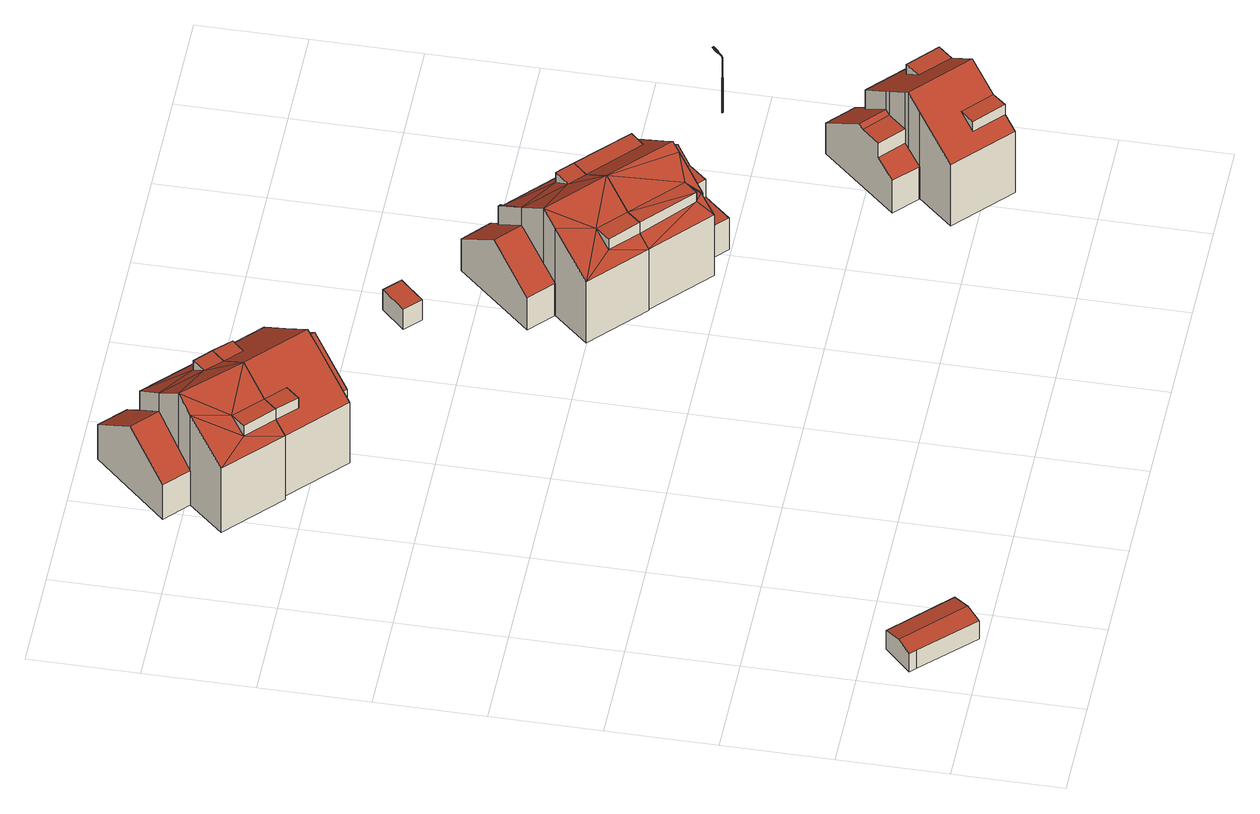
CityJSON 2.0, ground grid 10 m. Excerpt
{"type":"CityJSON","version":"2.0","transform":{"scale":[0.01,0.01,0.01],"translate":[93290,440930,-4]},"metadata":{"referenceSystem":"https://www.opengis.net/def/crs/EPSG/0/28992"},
"CityObjects":{
"building1":{"type":"Building","attributes":{"yearOfConstruction":1935,"statusOmschr":"Pand in gebruik","aantalBouwlagen":1},"address":[{"CountryName":"Nederland","LocalityName":"Rotterdam"}],"geometry":[{"type":"Solid","lod":"2","boundaries":[[[[0,1,2,3,4]],[[5,3,2,6]],[[7,5,6,8]],[[9,10,7,8,11]],[[11,1,0,9]],[[10,4,3,5,7]],[[9,0,4,10]],[[11,8,6,2,1]]]],"semantics":{"surfaces":[{"type":"WallSurface"},{"type":"RoofSurface"},{"type":"GroundSurface"}],"values":[[0,0,0,0,0,1,1,2]]}}]},
"building2":{"type":"Building","attributes":{"yearOfConstruction":1935,"statusOmschr":"Pand in gebruik","hoogste_bouwlaag":2,"aantalBouwlagen":3,"laagste_bouwlaag":0,"typeOmschr":"half vrijstaand"},"address":[{"CountryName":"Nederland","LocalityName":"Rotterdam","ThoroughfareNumber":"6","ThoroughfareName":"Wilgenoord","PostalCode":"3054AW"}],"geometry":[{"type":"Solid","lod":"2","boundaries":[[[[12,13,14,15,16]],[[17,18,19,20,21]],[[22,23,24]],[[25,26,27]],[[28,29,30,31,32,33,34,13,12,35,36]],[[37,15,14,38]],[[38,39,40,37]],[[40,39,41,42,43]],[[17,42,41,18]],[[33,20,19,34]],[[44,17,21,45]],[[46,44,45,47]],[[15,46,47,16]],[[31,24,23,32]],[[35,26,25,36]],[[32,23,33]],[[22,21,23]],[[29,22,30]],[[23,21,20]],[[33,23,20]],[[22,45,21]],[[29,45,22]],[[27,45,29]],[[26,47,27]],[[26,16,47]],[[27,47,45]],[[28,27,29]],[[12,26,35]],[[12,16,26]],[[46,43,42,17,44]],[[37,40,43,46,15]],[[30,22,24,31]],[[36,25,27,28]],[[14,13,34,19,18,41,39,38]]]],"semantics":{"surfaces":[{"type":"WallSurface"},{"type":"RoofSurface"},{"type":"GroundSurface"}],"values":[[0,0,0,0,0,0,0,0,0,0,0,0,0,0,0,1,1,1,1,1,1,1,1,1,1,1,1,1,1,1,1,1,1,2]]}}]},
"building3":{"type":"Building","attributes":{"yearOfConstruction":1935,"statusOmschr":"Pand in gebruik","hoogste_bouwlaag":2,"aantalBouwlagen":3,"laagste_bouwlaag":0,"typeOmschr":"half vrijstaand"},"address":[{"CountryName":"Nederland","LocalityName":"Rotterdam","ThoroughfareNumber":"6","ThoroughfareName":"Wilgenoord","PostalCode":"3054AW"}],"geometry":[{"type":"Solid","lod":"2","boundaries":[[[[48,49,50,12,51]],[[52,53,54]],[[55,56,57]],[[58,33,59,60]],[[61,62,63,64]],[[65,66,61,64,67]],[[67,68,69,65]],[[68,49,48,69]],[[28,36,35,12,50,59,33,32,31,30,29]],[[53,31,32,54]],[[62,70,58,60,63]],[[71,70,62,72]],[[73,71,72,74]],[[51,73,74,48]],[[57,35,36,55]],[[29,30,52,54,32,33,58,70,71]],[[66,74,72,62,61]],[[65,69,48,74,66]],[[52,30,31,53]],[[55,36,28,56]],[[12,35,57,56,28,29,71,73,51]],[[67,64,63,60,59,50,49,68]]]],"semantics":{"surfaces":[{"type":"WallSurface"},{"type":"RoofSurface"},{"type":"GroundSurface"}],"values":[[0,0,0,0,0,0,0,0,0,0,0,0,0,0,0,1,1,1,1,1,1,2]]}}]},
"building4":{"type":"Building","attributes":{"yearOfConstruction":1935,"statusOmschr":"Pand in gebruik","hoogste_bouwlaag":0,"aantalBouwlagen":1,"laagste_bouwlaag":0,"typeOmschr":"onbekend"},"address":[{"CountryName":"Nederland","LocalityName":"Rotterdam"}],"geometry":[{"type":"Solid","lod":"2","boundaries":[[[[75,76,77,78]],[[76,79,80,77]],[[79,81,82,80]],[[81,75,78,82]],[[77,80,82,78]],[[75,81,79,76]]]],"semantics":{"surfaces":[{"type":"WallSurface"},{"type":"RoofSurface"},{"type":"GroundSurface"}],"values":[[0,0,0,0,1,2]]}}]},
"building5":{"type":"Building","attributes":{"yearOfConstruction":1935,"statusOmschr":"Pand in gebruik","hoogste_bouwlaag":2,"aantalBouwlagen":3,"laagste_bouwlaag":0,"typeOmschr":"half vrijstaand"},"address":[{"CountryName":"Nederland","LocalityName":"Rotterdam","ThoroughfareNumber":"4","ThoroughfareName":"Wilgenoord","PostalCode":"3054AW"}],"geometry":[{"type":"Solid","lod":"2","boundaries":[[[[83,84,85]],[[86,87,88]],[[89,90,91,92,93,94,95,96,97,98,99]],[[96,100,101,97]],[[102,103,101,100,104,105]],[[104,106,107,105]],[[106,108,109,107]],[[109,108,110,111,112]],[[113,111,110,114]],[[115,113,114,116]],[[94,117,118,95]],[[115,116,118,117,119]],[[120,115,119,121]],[[122,120,121,123]],[[124,122,123,125]],[[102,124,125,103]],[[92,85,84,93]],[[98,87,86,99]],[[93,84,94]],[[83,119,117]],[[83,117,84]],[[94,84,117]],[[90,83,91]],[[90,121,83]],[[83,121,119]],[[97,101,87]],[[87,123,88]],[[103,125,101]],[[125,123,101]],[[89,88,90]],[[97,87,98]],[[88,121,90]],[[88,123,121]],[[87,101,123]],[[122,112,111,113,115,120]],[[105,107,109,112,122,124,102]],[[91,83,85,92]],[[99,86,88,89]],[[104,100,96,95,118,116,114,110,108,106]]]],"semantics":{"surfaces":[{"type":"WallSurface"},{"type":"RoofSurface"},{"type":"GroundSurface"}],"values":[[0,0,0,0,0,0,0,0,0,0,0,0,0,0,0,0,0,0,1,1,1,1,1,1,1,1,1,1,1,1,1,1,1,1,1,1,1,1,2]]}}]},
"building6":{"type":"Building","attributes":{"yearOfConstruction":1935,"statusOmschr":"Pand in gebruik","hoogste_bouwlaag":2,"aantalBouwlagen":3,"laagste_bouwlaag":0,"typeOmschr":"half vrijstaand"},"address":[{"CountryName":"Nederland","LocalityName":"Rotterdam","ThoroughfareNumber":"3","ThoroughfareName":"Wilgenoord","PostalCode":"3054AW"}],"geometry":[{"type":"Solid","lod":"2","boundaries":[[[[126,127,128,97,129]],[[130,131,132]],[[133,134,135]],[[136,137,138,139]],[[137,127,126,138]],[[89,99,98,97,128,140,94,93,92,91,90]],[[141,94,140,142]],[[143,141,142,144]],[[145,146,143,144,147,148]],[[149,148,147,150]],[[151,152,153,149,150,136,139,154]],[[152,155,156,153]],[[131,92,93,132]],[[157,126,129,158]],[[155,159,146,145,156]],[[160,161,162,163]],[[161,159,155,162]],[[158,164,165,157]],[[164,160,163,165]],[[135,98,99,133]],[[130,91,131]],[[131,91,92]],[[132,94,141]],[[132,93,94]],[[159,130,146]],[[161,90,159]],[[130,90,91]],[[130,143,146]],[[159,90,130]],[[143,132,141]],[[130,132,143]],[[153,156,145,148,149]],[[151,163,162,155,152]],[[129,97,98,135,134,89,90,161,160,164,158]],[[138,126,157,165,154,139]],[[154,165,163,151]],[[133,99,89,134]],[[136,150,147,144,142,140,128,127,137]]]],"semantics":{"surfaces":[{"type":"WallSurface"},{"type":"RoofSurface"},{"type":"GroundSurface"}],"values":[[0,0,0,0,0,0,0,0,0,0,0,0,0,0,0,0,0,0,0,0,1,1,1,1,1,1,1,1,1,1,1,1,1,1,1,1,1,2]]}}]},
"building7":{"type":"Building","attributes":{"yearOfConstruction":1935,"statusOmschr":"Pand in gebruik","hoogste_bouwlaag":2,"aantalBouwlagen":3,"laagste_bouwlaag":0,"typeOmschr":"half vrijstaand"},"address":[{"CountryName":"Nederland","LocalityName":"Rotterdam","ThoroughfareNumber":"2","ThoroughfareName":"Wilgenoord","PostalCode":"3054AW"}],"geometry":[{"type":"Solid","lod":"2","boundaries":[[[[166,167,168]],[[169,170,171]],[[172,173,174,175]],[[176,177,178,179,180,172,175,181,182,183,184]],[[185,186,187,188]],[[188,189,190,185]],[[191,190,189,192,193,194,195,196]],[[197,193,192,198]],[[199,197,198,200]],[[182,181,187,186,201]],[[186,202,203,201]],[[183,167,166,184]],[[179,171,170,180]],[[204,195,194,205]],[[199,200,174,173,206]],[[204,205,207,208,209]],[[210,211,212,213]],[[202,210,213,203]],[[207,199,206,208]],[[211,204,209,212]],[[207,205,194,193,197,199]],[[210,191,196,211]],[[185,190,191,210,202,186]],[[182,201,203,213,212,209,208,177,176,168,167,183]],[[184,166,168,176]],[[178,169,171,179]],[[169,178,177,208,206,173,172,180,170]],[[211,196,195,204]],[[188,187,181,175,174,200,198,192,189]]]],"semantics":{"surfaces":[{"type":"WallSurface"},{"type":"RoofSurface"},{"type":"GroundSurface"}],"values":[[0,0,0,0,0,0,0,0,0,0,0,0,0,0,0,0,0,0,0,0,1,1,1,1,1,1,1,1,2]]}}]},
"cityfurniture1":{"type":"CityFurniture","attributes":{"Lichtpunttype":"Straatverlichting","Brondatum":"12-06-2019","Buurt_nummer":"62","Masttype":"MAST 6M LPH 6M ST VERJ D89 B1","Lamptype":"SON PRO E 50W E27","Buurtnaam":"Hillegersberg Noord","Nummer":"4","Geplaatst_op":"01-01-1998","Wijknummer":"6","Nivo":"0","Datum_laatste_mutatie":"07-06-2019","Straatnaam":"Wilgenoord","Thema":"Lichtmasten","Beheerobject":"23442/OVL-004","Armatuurtype":"490 SGS 203 1X SON 50W <NB>","Objecthoogte":"6","Klasse":"Tertiaire weg","Wijknaam":"Hillegersberg-Schiebroek"},"geometry":[{"type":"MultiSurface","lod":"2","boundaries":[[[214,215,216,217]],[[218,214,217,219]],[[220,218,219,221]],[[222,220,221,223]],[[224,222,223,225]],[[226,224,225,227]],[[228,226,227,229]],[[230,228,229,231]],[[232,230,231,233]],[[234,232,233,235]],[[236,234,235,237]],[[238,236,237,239]],[[240,238,239,241]],[[242,240,241,243]],[[244,242,243,245]],[[246,244,245,247]],[[248,246,247,249]],[[250,248,249,251]],[[252,250,251,253]],[[254,252,253,255]],[[256,254,255,257]],[[215,256,257,216]],[[256,215,214,218,220,222,224,226,228,230,232,234,236,238,240,242,244,246,248,250,252,254]]]}]},
"cityfurniture2":{"type":"CityFurniture","attributes":{"Lichtpunttype":"Straatverlichting","Brondatum":"12-06-2019","Buurt_nummer":"62","Masttype":"MAST 6M LPH 6M ST VERJ D89 B1","Lamptype":"SON PRO E 50W E27","Buurtnaam":"Hillegersberg Noord","Nummer":"4","Geplaatst_op":"01-01-1998","Wijknummer":"6","Nivo":"0","Datum_laatste_mutatie":"07-06-2019","Straatnaam":"Wilgenoord","Thema":"Lichtmasten","Beheerobject":"23442/OVL-004","Armatuurtype":"490 SGS 203 1X SON 50W <NB>","Objecthoogte":"6","Klasse":"Tertiaire weg","Wijknaam":"Hillegersberg-Schiebroek"},"geometry":[{"type":"MultiSurface","lod":"2","boundaries":[[[258,259,260]],[[261,262,263,264]],[[265,266,267]],[[268,262,261,269]],[[264,263,270]],[[271,272,273,274]],[[275,276,268,269]],[[277,278,279,280,281]],[[259,282,283,284]],[[285,286,287,288]],[[289,278,277,290]],[[282,291,283]],[[281,286,285]],[[292,293,294]],[[265,295,266]],[[296,289,290,297]],[[298,299,300,301]],[[294,302,295]],[[291,303,304,305]],[[303,265,304]],[[272,298,301,273]],[[279,271,286]],[[281,280,279,286]],[[303,294,265]],[[294,295,265]],[[302,269,261,306]],[[283,291,305]],[[286,271,274]],[[262,281,307]],[[289,308,309,310]],[[282,303,291]],[[311,264,270,312]],[[302,306,295]],[[284,283,305,313]],[[307,288,314]],[[263,307,314]],[[308,259,284,315]],[[292,294,303]],[[263,314,270]],[[307,285,288]],[[316,311,312,317]],[[265,267,318]],[[313,305,319,299]],[[281,285,307]],[[305,304,320,319]],[[286,274,287]],[[295,306,311,316]],[[266,321,322]],[[266,316,317,321]],[[295,316,266]],[[323,324,325]],[[326,313,298,272]],[[306,261,311]],[[308,315,309]],[[327,328,329,330]],[[262,307,263]],[[331,332,333,334]],[[335,260,259,308]],[[279,272,271]],[[279,326,272]],[[282,292,303]],[[336,337,275,338]],[[328,339,340,329]],[[258,282,259]],[[341,342,337,336]],[[334,333,343,293]],[[304,265,318,320]],[[261,264,311]],[[313,299,298]],[[333,336,338,343]],[[344,345,346]],[[296,335,308,289]],[[347,290,277]],[[348,349,281,262]],[[339,344,350,340]],[[351,352,347]],[[268,348,262]],[[338,269,302]],[[289,310,278]],[[258,353,282]],[[330,329,354,355]],[[293,343,302,294]],[[356,323,357]],[[347,349,348]],[[345,358,346]],[[343,338,302]],[[344,346,350]],[[352,297,290,347]],[[351,347,276]],[[278,310,279]],[[359,331,334,360]],[[353,361,282]],[[361,292,282]],[[276,348,268]],[[347,277,349]],[[309,315,313,326]],[[315,284,313]],[[309,326,279]],[[349,277,281]],[[338,275,269]],[[361,360,292]],[[276,347,348]],[[310,309,279]],[[362,363,364]],[[365,366,363]],[[367,368,369,370]],[[356,371,323]],[[372,373,371,356]],[[374,375,376,377]],[[378,379,380,381]],[[382,383,384,385]],[[386,362,364]],[[383,387,388,384]],[[387,389,390,388]],[[379,374,377,380]],[[391,351,337]],[[375,382,385,376]],[[392,393,394]],[[362,365,363]],[[365,395,366]],[[396,397,344,339]],[[355,354,297,352]],[[366,370,398]],[[345,399,356,358]],[[342,400,391,337]],[[401,392,394,402]],[[403,367,370,366,395]],[[404,405,364]],[[396,339,328]],[[373,364,405,371]],[[406,372,356]],[[407,408,391,400,342,409]],[[397,410,345]],[[337,351,276]],[[406,356,399,345,410]],[[411,328,327]],[[276,275,337]],[[369,411,327,412]],[[325,324,361,353]],[[323,413,359,324]],[[397,345,344]],[[391,355,352,351]],[[371,405,413,323]],[[414,415,416]],[[404,413,405]],[[417,409,342,341]],[[258,260,418]],[[415,419,417]],[[413,416,331,359]],[[364,414,404]],[[415,417,416]],[[363,366,419,415]],[[366,398,419]],[[364,363,415,414]],[[419,398,409,417]],[[420,421,335,296]],[[404,414,416,413]],[[416,332,331]],[[329,340,420]],[[346,358,418,422]],[[421,422,335]],[[346,422,421]],[[350,346,421]],[[416,417,341,332]],[[293,292,360]],[[332,341,336,333]],[[324,359,360,361]],[[360,334,293]],[[422,418,260,335]],[[340,350,421,420]],[[325,353,258]],[[412,423,408]],[[423,330,355]],[[408,407,409,398]],[[369,412,424]],[[357,323,325]],[[370,369,424,398]],[[418,325,258]],[[356,357,358]],[[398,424,408]],[[412,327,330,423]],[[358,357,325,418]],[[424,412,408]],[[408,423,355,391]],[[319,425,426]],[[267,266,322]],[[287,274,427,428]],[[322,429,430]],[[299,319,426]],[[402,394,373]],[[288,287,428,431]],[[317,312,432]],[[314,433,434]],[[394,364,373]],[[299,426,300]],[[314,288,431,433]],[[270,435,436]],[[312,270,436,432]],[[270,314,434,435]],[[389,437,390]],[[386,364,394]],[[377,376,438]],[[439,440,397,396]],[[274,273,441,427]],[[438,442,411,369]],[[440,443,397]],[[377,438,368]],[[273,444,441]],[[380,377,368,367]],[[385,384,439,445]],[[273,301,446,444]],[[447,448,443,449]],[[390,449,443]],[[448,447,406,410,443]],[[443,410,397]],[[442,445,411]],[[376,442,438]],[[384,388,440,439]],[[376,385,445,442]],[[300,426,450,446]],[[447,451,372,406]],[[449,451,447]],[[452,378,381,453]],[[437,454,449,390]],[[451,402,372]],[[402,373,372]],[[388,390,440]],[[367,403,395,380]],[[449,401,402,451]],[[455,452,456,457]],[[452,453,456]],[[390,443,440]],[[381,380,395,365]],[[458,459,392,401]],[[393,457,386,394]],[[453,381,365,362]],[[459,393,392]],[[458,401,449]],[[445,439,396]],[[420,354,329]],[[456,453,362]],[[459,455,457,393]],[[420,296,297,354]],[[454,458,449]],[[457,456,362,386]],[[368,438,369]],[[460,383,382,461]],[[462,432,436,435,434,433,431,428,427,441,444,446,450,463,430,429]],[[426,425,463,450]],[[461,382,375,464]],[[445,396,465,411]],[[425,466,430,463]],[[467,468,379,378]],[[465,396,328,411]],[[469,389,387,470]],[[232,467,471]],[[246,461,460,472]],[[470,387,383,460]],[[473,464,375,374]],[[468,473,374,379]],[[474,475,476,477]],[[478,479,230]],[[437,389,469,480]],[[467,378,452,479]],[[473,468,467,479,481,476,475,482,480,469,470,460,461,464]],[[454,437,480,482]],[[477,476,483]],[[455,459,476,481]],[[476,459,458,475]],[[476,481,226,483]],[[479,452,455,481]],[[458,454,482,475]],[[484,482,485]],[[486,468,473,487]],[[472,460,470,488]],[[485,482,475,489]],[[490,475,474]],[[230,479,467,232]],[[491,469,480,492]],[[492,480,482,484]],[[487,473,240]],[[242,464,244]],[[489,475,490]],[[240,473,464,242]],[[471,467,468,493]],[[246,494,461]],[[488,470,469,491]],[[244,464,461,494]],[[486,493,468]],[[226,481,479,478]],[[322,321,462,429]],[[321,317,432,462]],[[318,267,322,466]],[[301,300,446]],[[320,318,466,425]],[[319,320,425]],[[466,322,430]],[[495,496,497,498]],[[499,500,501]],[[502,503,504]],[[505,506,507]],[[508,509,510]],[[511,512,513]],[[498,497,514]],[[515,501,516]],[[517,518,519]],[[515,516,520]],[[521,522,523,524]],[[525,504,526,517,527,528,529,530]],[[519,518,531,532,514,497,513,533]],[[526,517,519,533]],[[534,505,520,516]],[[520,535,536,537,529,528,527,517,526,502,499,501,515]],[[528,529,532,531]],[[512,505,534]],[[512,538,539]],[[505,508,496,495]],[[535,540,536]],[[511,541,542]],[[543,511,542,544,508,510,545]],[[546,508,544]],[[499,502,547,500]],[[517,527,531,518]],[[495,498,505]],[[537,540,530]],[[530,548,549,540]],[[502,526,533,547]],[[495,505,512,513,496]],[[512,511,543,545,510,508,505]],[[523,517,527,524]],[[530,537,529]],[[550,512,538]],[[549,535,520]],[[512,539,505]],[[506,505,512]],[[501,503,499]],[[540,535,549]],[[536,535,551,552]],[[509,507,506,550,538,539]],[[540,537,536]],[[537,536,552,553]],[[512,511,538]],[[505,509,508]],[[554,501,515]],[[538,511,543]],[[555,504,503,554]],[[506,512,550]],[[509,505,539]],[[503,501,554]],[[504,502,526]],[[542,544,546,528,527,517,541]],[[505,507,509]],[[501,500,547,533,513,534,516]],[[508,510,545,543,511,513,496]],[[527,528,531]],[[496,513,497]],[[555,548,530,525,504]],[[512,534,513]],[[537,553,529]],[[548,555,554,515,520,549]],[[509,539,538,543,545,510]],[[503,502,499]],[[498,514,532,529,553,552,551,520,505]],[[535,520,551]],[[556,557,558,559]],[[559,518,531,558]],[[559,558,560]],[[561,562,541,517,518,559]],[[563,557,556,522]],[[546,544,564,560,565,528]],[[558,531,565,560]],[[561,564,544,562]],[[558,557,563,566,528,531]],[[559,560,564,561]],[[517,523,522,556,559,518]]]}]}
},
"vertices":[
[317,799,362],[317,799,144],[72,554,144],[72,554,355],[185,667,401],[125,501,355],[125,501,144],[582,40,355],[582,40,144],[828,298,362],[697,160,401],[828,298,144],
[2002,7015,923],[2002,7015,182],[1515,7468,182],[1515,7468,703],[1515,7468,925],[977,6933,583],[977,6933,182],[688,6613,182],[688,6613,928],[977,6933,1226],[1142,6604,1130],[1029,6482,1019],[1029,6482,1133],[1752,7047,1133],[1752,7047,1025],[1646,6932,1132],[1794,6794,1133],[1595,6583,1335],[1394,6370,1132],[1280,6249,1138],[1280,6249,1016],[1188,6151,923],[1188,6151,182],[1902,6909,1024],[1902,6909,1136],[1634,7595,580],[1634,7595,182],[1401,7811,182],[1401,7811,584],[762,7131,182],[762,7131,585],[1082,7472,915],[1101,7056,706],[1101,7056,1347],[1308,7262,911],[1308,7262,1127],
[2487,6567,713],[2487,6567,223],[2002,7015,223],[2487,6567,924],[1569,6206,1129],[1455,6084,1135],[1455,6084,1016],[2053,6762,1134],[1950,6651,1131],[2053,6762,1028],[1692,5685,926],[1188,6151,223],[1692,5685,223],[2204,5800,585],[1986,6000,584],[1986,6000,223],[2204,5800,223],[2837,6478,583],[2518,6136,907],[2837,6478,223],[2604,6695,223],[2604,6695,594],[1986,6000,1224],[2093,6122,1336],[2093,6122,698],[2296,6351,1124],[2296,6351,912],
[3534,5391,238],[3743,5607,238],[3743,5607,472],[3534,5391,472],[3599,5746,238],[3599,5746,472],[3390,5530,238],[3390,5530,472],
[3981,3970,1128],[3866,3843,1012],[3866,3843,1132],[4603,4432,1134],[4603,4432,1015],[4485,4303,1130],[4626,4173,1131],[4429,3960,1334],[4229,3744,1130],[4113,3618,1137],[4113,3618,1011],[4025,3523,922],[4025,3523,209],[4831,4395,209],[4831,4395,920],[4745,4302,1009],[4745,4302,1135],[4349,4838,209],[4349,4838,921],[4375,4866,675],[4375,4866,894],[4466,4966,209],[4466,4966,579],[4455,4976,209],[4455,4976,579],[4230,5182,209],[4230,5182,576],[3604,4496,209],[3604,4496,581],[3917,4839,907],[3816,4303,582],[3816,4303,209],[3823,4296,582],[3823,4296,209],[3529,3976,924],[3529,3976,209],[3823,4296,1225],[3930,4415,694],[3930,4415,1336],[4135,4641,909],[4135,4641,1123],[4354,4884,676],[4354,4884,894],
[5327,3947,702],[5327,3947,222],[4831,4395,222],[5327,3947,919],[4683,3328,1129],[4577,3212,1130],[4577,3212,1023],[5197,3886,1131],[5085,3765,1127],[5197,3886,1011],[5679,3858,222],[5442,4073,222],[5442,4073,580],[5679,3858,576],[4025,3523,222],[4540,3054,925],[4540,3054,222],[4658,3184,1046],[4658,3184,222],[4667,3176,596],[4667,3176,1046],[4875,2984,222],[4875,2984,590],[5049,3173,590],[5049,3173,222],[5252,3393,790],[5099,3227,791],[5099,3227,591],[5364,3516,907],[4890,3419,791],[4890,3419,597],[5353,3922,702],[5353,3922,920],[4890,3419,1275],[5042,3586,1238],[4947,3483,1334],[4947,3483,791],[5042,3586,791],[5157,3708,1121],[5157,3708,908],
[6460,1740,1129],[6460,1740,1015],[6345,1613,1130],[5964,1176,1130],[5855,1055,1019],[5855,1055,1132],[6021,721,924],[5509,1184,926],[5509,1184,213],[6021,721,213],[6607,1377,1131],[6414,1161,1332],[6221,944,1131],[6113,824,1135],[6113,824,1020],[6812,1606,213],[6812,1606,918],[6721,1504,1013],[6721,1504,1132],[6439,2178,573],[6323,2049,698],[6323,2049,213],[6439,2178,213],[6204,2391,213],[6204,2391,572],[5890,2043,909],[5583,1704,213],[5583,1704,589],[5712,1847,716],[5712,1847,878],[5860,2010,876],[5787,1513,583],[5787,1513,213],[5798,1503,583],[5798,1503,213],[6323,2049,920],[6303,2067,698],[6303,2067,921],[5931,1655,879],[5931,1655,717],[5798,1503,1223],[5903,1624,689],[5903,1624,1334],[5931,1655,1305],[6107,1850,908],[6079,1818,877],[6079,1818,1152],[6107,1850,1123],
[6739,3385,231],[6740,3386,231],[6740,3386,31],[6739,3385,31],[6738,3383,231],[6738,3383,31],[6738,3382,231],[6738,3382,31],[6738,3381,231],[6738,3381,31],[6739,3379,231],[6739,3379,31],[6740,3378,231],[6740,3378,31],[6742,3377,231],[6742,3377,31],[6743,3377,231],[6743,3377,31],[6744,3377,231],[6744,3377,31],[6745,3378,231],[6745,3378,31],[6746,3379,231],[6746,3379,31],[6747,3379,231],[6747,3379,31],[6748,3381,231],[6748,3381,31],[6748,3382,231],[6748,3382,31],[6748,3383,231],[6748,3383,31],[6747,3385,231],[6747,3385,31],[6746,3385,231],[6746,3385,31],[6745,3386,231],[6745,3386,31],[6744,3387,231],[6744,3387,31],[6743,3387,231],[6743,3387,31],[6742,3387,231],[6742,3387,31],
[6746,3387,675],[6747,3389,676],[6746,3388,674],[6752,3389,679],[6752,3389,678],[6754,3390,679],[6754,3390,680],[6750,3390,680],[6752,3391,681],[6752,3392,681],[6751,3387,677],[6751,3387,678],[6755,3392,680],[6752,3392,677],[6752,3393,678],[6753,3394,678],[6754,3394,678],[6750,3386,677],[6750,3386,676],[6751,3389,676],[6750,3389,676],[6751,3391,677],[6752,3391,677],[6752,3390,677],[6747,3388,677],[6748,3390,678],[6748,3390,677],[6753,3391,678],[6753,3392,677],[6754,3393,678],[6755,3393,678],[6749,3388,675],[6750,3388,675],[6748,3389,678],[6747,3387,678],[6748,3386,678],[6749,3388,679],[6751,3389,680],[6748,3387,673],[6749,3387,673],[6751,3393,678],[6751,3393,679],[6752,3395,679],[6753,3394,679],[6750,3387,679],[6748,3389,679],[6750,3391,680],[6749,3391,679],[6752,3389,680],[6754,3391,678],[6748,3389,675],[6749,3390,676],[6750,3390,676],[6753,3390,680],[6755,3392,681],[6750,3391,678],[6755,3392,679],[6749,3390,677],[6753,3391,681],[6754,3392,681],[6751,3392,681],[6751,3393,680],[6751,3392,680],[6754,3393,682],[6753,3393,682],[6744,3384,672],[6745,3385,674],[6745,3386,674],[6750,3391,677],[6747,3384,669],[6746,3384,669],[6747,3385,670],[6747,3384,670],[6746,3384,674],[6746,3383,674],[6747,3384,676],[6747,3385,676],[6747,3388,674],[6748,3384,676],[6749,3385,675],[6749,3386,677],[6746,3385,669],[6746,3385,670],[6747,3383,674],[6748,3383,674],[6749,3386,678],[6745,3385,669],[6744,3385,669],[6745,3386,671],[6750,3387,675],[6751,3388,677],[6751,3388,676],[6746,3386,670],[6749,3385,674],[6749,3386,674],[6746,3387,676],[6748,3386,672],[6748,3385,672],[6743,3384,670],[6744,3385,672],[6744,3385,671],[6745,3384,674],[6746,3385,676],[6746,3386,676],[6743,3380,666],[6744,3381,668],[6743,3381,668],[6744,3380,666],[6745,3381,668],[6745,3381,665],[6746,3381,665],[6746,3382,667],[6746,3381,668],[6743,3383,670],[6742,3383,668],[6742,3382,668],[6745,3381,661],[6745,3382,661],[6745,3382,663],[6745,3381,663],[6744,3380,661],[6745,3380,661],[6745,3380,663],[6744,3380,663],[6745,3383,661],[6744,3383,661],[6744,3383,663],[6745,3383,663],[6743,3381,666],[6744,3384,661],[6744,3384,663],[6743,3384,661],[6743,3384,663],[6748,3384,673],[6742,3381,663],[6742,3381,664],[6742,3381,666],[6745,3380,666],[6745,3384,667],[6744,3384,667],[6746,3382,670],[6743,3385,669],[6748,3383,673],[6742,3382,663],[6742,3382,666],[6745,3381,666],[6744,3382,670],[6743,3382,670],[6743,3384,668],[6747,3383,672],[6747,3383,671],[6747,3382,672],[6743,3384,667],[6746,3383,667],[6747,3383,669],[6744,3383,672],[6744,3381,670],[6745,3381,670],[6745,3382,672],[6746,3382,672],[6745,3386,673],[6746,3381,670],[6747,3386,672],[6746,3387,672],[6746,3387,673],[6747,3384,671],[6747,3382,669],[6752,3394,681],[6752,3394,680],[6793,3438,689],[6794,3438,689],[6793,3438,692],[6792,3438,692],[6794,3437,689],[6794,3437,692],[6794,3437,690],[6795,3437,690],[6795,3437,691],[6794,3436,691],[6743,3383,661],[6746,3382,665],[6745,3384,665],[6744,3384,665],[6793,3439,689],[6746,3383,665],[6743,3384,665],[6792,3439,689],[6745,3383,665],[6792,3439,690],[6742,3383,665],[6743,3383,665],[6742,3383,663],[6792,3439,691],[6742,3383,666],[6743,3380,661],[6743,3380,663],[6742,3383,661],[6742,3380,661],[6743,3380,664],[6742,3380,664],[6742,3382,661],[6742,3381,661],[6744,3383,634],[6745,3383,634],[6793,3437,692],[6792,3439,692],[6745,3382,634],[6746,3384,667],[6753,3394,681],[6744,3380,634],[6745,3380,634],[6743,3384,634],[6744,3384,634],[6745,3377,231],[6746,3386,231],[6745,3381,634],[6739,3381,231],[6742,3382,634],[6742,3381,634],[6739,3380,231],[6741,3377,231],[6743,3380,634],[6743,3383,634],[6742,3380,634],[6742,3383,634],[6740,3379,231],[6741,3386,231],[6740,3385,231],[6747,3378,231],[6748,3380,231],[6744,3386,231],[6739,3384,231],[6739,3383,231],[6743,3386,231],[6742,3386,231],[6746,3378,231],[6747,3384,231],[6796,3430,688],[6793,3427,688],[6793,3426,688],[6796,3429,688],[6804,3461,692],[6803,3461,692],[6822,3482,697],[6785,3439,687],[6807,3459,683],[6788,3437,678],[6835,3474,698],[6789,3433,696],[6790,3432,696],[6794,3428,692],[6791,3430,694],[6791,3430,692],[6783,3437,692],[6824,3483,698],[6782,3436,688],[6793,3426,687],[6824,3483,697],[6824,3484,697],[6784,3435,687],[6784,3435,686],[6783,3435,686],[6835,3474,697],[6792,3428,683],[6784,3435,683],[6784,3435,684],[6792,3428,684],[6791,3435,678],[6782,3436,687],[6791,3428,687],[6792,3428,687],[6793,3427,687],[6794,3433,678],[6791,3428,686],[6793,3426,686],[6782,3436,686],[6824,3484,698],[6833,3472,697],[6814,3451,692],[6796,3430,687],[6786,3435,694],[6789,3433,694],[6812,3454,683],[6784,3435,688],[6783,3435,692],[6786,3435,692],[6791,3428,692],[6788,3432,692],[6792,3428,688],[6785,3440,687],[6831,3475,687],[6831,3475,689],[6788,3434,696],[6834,3472,697],[6815,3451,692],[6796,3429,687],[6826,3480,689],[6826,3480,687],[6776,3427,682],[6784,3420,682],[6784,3420,684],[6776,3426,684],[6784,3419,684],[6776,3426,691],[6784,3435,692],[6792,3429,683],[6784,3419,691],[6792,3428,686],[6792,3429,684]
]}
